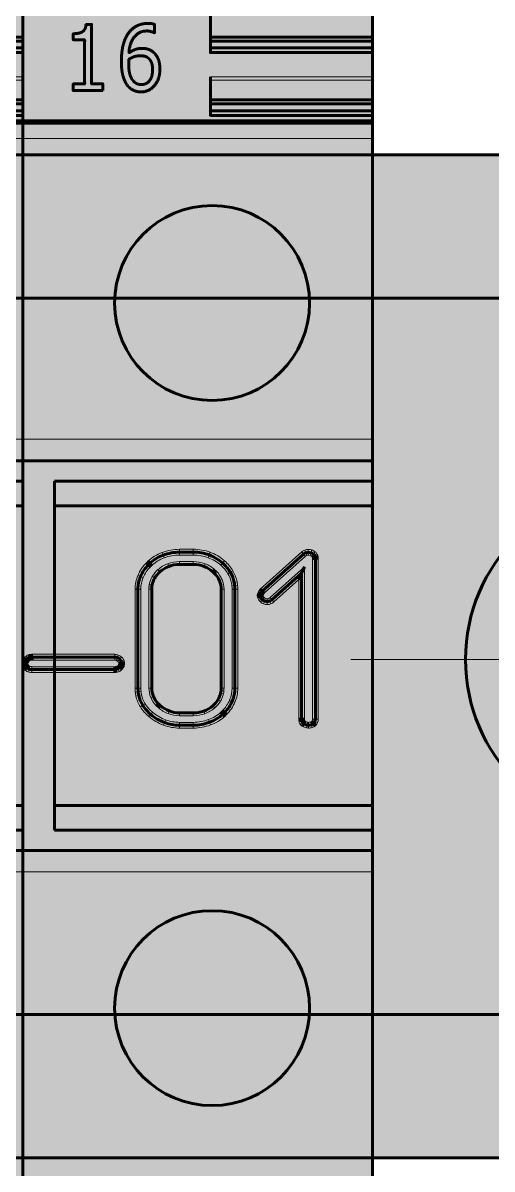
# Model space of a CAD drawing. Header units: millimetres. Extents: x -102 to 318, y -87 to 210.
# Drawn here: x 254.9 to 258.99, y 60.99 to 70.98 of the extents above; entities that cross this region are included whole.
import ezdxf

# ---------------------------------------------------------------- set-up
doc = ezdxf.new("R2010")
doc.units = ezdxf.units.MM
for name, pattern in [('K5LT_AXLED', [26.227272, 21.727272, -1.5, 1.5, -1.5]), ('K5LT_BASIC', [0]), ('K5LT_THIN', [0])]:
    doc.linetypes.add(name, pattern=pattern)
doc.layers.add('Системный слой', color=7, linetype='Continuous')

# ---------------------------------------------------------------- blocks, each defined once
blk = doc.blocks.new('VA.121209_withoutcapside')
at = {"layer": 'Системный слой', "color": 7, "linetype": 'K5LT_THIN', "lineweight": 18}
for p, q in [((10.958, 3.623), (10.993, 3.529)), ((11.561, 3.733), (11.561, 3.633)), ((12.043, 3.733), (11.561, 3.733)), ((11.561, 3.633), (11.561, 3.533)), ((12.043, 3.733), (12.043, 3.633)), ((12.043, 3.633), (12.043, 3.533)), ((12.634, 3.627), (12.6, 3.534)), ((15.827, 3.642), (14.371, 2.337)), ((15.827, 3.642), (15.893, 3.568)), ((15.932, 3.706), (15.967, 3.612)), ((15.967, 3.612), (16.002, 3.518)), ((16.057, 3.728), (16.057, 3.628)), ((16.057, 3.628), (16.057, 3.528)), ((16.149, 3.613), (16.117, 3.518)), ((16.181, 3.708), (16.149, 3.613)), ((16.29, 3.649), (16.229, 3.57)), ((10.464, 3.317), (10.406, 3.262)), ((10.993, 3.529), (11.028, 3.436)), ((11.15, 3.228), (11.185, 3.135)), ((12.044, 3.302), (11.56, 3.302)), ((11.56, 3.302), (11.56, 3.202)), ((12.043, 3.533), (11.561, 3.533)), ((12.044, 3.302), (12.044, 3.202)), ((12.454, 3.228), (12.419, 3.134)), ((12.6, 3.534), (12.565, 3.44)), ((13.067, 3.255), (13.001, 3.18)), ((13.133, 3.331), (13.067, 3.255)), ((15.96, 3.493), (14.528, 2.209)), ((15.893, 3.568), (15.96, 3.493)), ((16.229, 3.57), (16.167, 3.491)), ((16.273, 3.522), (16.19, 3.466)), ((16.204, 3.411), (16.199, 3.448)), ((16.204, -2.19), (16.204, 3.411)), ((16.356, 3.578), (16.273, 3.522)), ((16.404, 3.423), (16.396, 3.485)), ((16.404, -2.19), (16.404, 3.423)), ((10.112, 2.823), (10.204, 2.784)), ((10.601, 3.172), (10.547, 3.12)), ((10.81, 3.024), (10.877, 2.949)), ((12.845, 2.976), (12.797, 3.021)), ((13.339, 2.929), (13.253, 2.878)), ((13.425, 2.981), (13.339, 2.929)), ((14.721, 2.045), (15.922, 3.122)), ((15.922, 3.122), (15.922, -2.186)), ((10.204, 2.784), (10.295, 2.744)), ((10.498, 2.426), (10.597, 2.417)), ((10.509, 2.51), (10.608, 2.491)), ((10.61, 2.78), (10.697, 2.73)), ((13.046, 2.677), (12.954, 2.638)), ((13.474, 2.575), (13.376, 2.556)), ((13.491, 2.461), (13.391, 2.451)), ((13.572, 2.594), (13.474, 2.575)), ((13.59, 2.47), (13.491, 2.461)), ((14.855, 1.896), (15.722, 2.674)), ((15.722, 2.674), (15.722, -2.194)), ((10.012, 2.339), (10.012, -1.111)), ((10.012, 2.339), (10.112, 2.339)), ((10.112, 2.339), (10.212, 2.339)), ((10.212, 2.339), (10.212, -1.111)), ((10.494, 2.339), (10.494, -1.111)), ((10.494, 2.339), (10.594, 2.339)), ((13.115, 2.339), (13.015, 2.339)), ((13.115, -1.111), (13.115, 2.339)), ((13.496, 2.339), (13.396, 2.339)), ((13.396, -1.111), (13.396, 2.339)), ((13.596, 2.339), (13.496, 2.339)), ((13.596, -1.111), (13.596, 2.339)), ((14.304, 2.222), (14.276, 2.138)), ((14.276, 2.138), (14.282, 2.075)), ((14.371, 2.337), (14.304, 2.222)), ((14.317, 1.977), (14.404, 2.027)), ((14.404, 2.027), (14.49, 2.078)), ((14.45, 1.971), (14.517, 2.045)), ((14.487, 2.139), (14.479, 2.114)), ((14.479, 2.114), (14.48, 2.102)), ((14.528, 2.209), (14.487, 2.139)), ((14.529, 1.923), (14.564, 2.017)), ((14.624, 1.906), (14.624, 2.006)), ((14.709, 1.922), (14.673, 2.015)), ((14.788, 1.971), (14.721, 2.045)), ((14.383, 1.896), (14.45, 1.971)), ((14.494, 1.83), (14.529, 1.923)), ((14.624, 1.806), (14.624, 1.906)), ((14.746, 1.829), (14.709, 1.922)), ((14.855, 1.896), (14.788, 1.971)), ((6.217, 0.012), (6.275, -0.07)), ((6.403, 0.068), (6.314, 0.057)), ((9.306, 0.068), (6.403, 0.068)), ((9.306, 0.068), (9.306, -0.032)), ((9.426, 0.044), (9.387, -0.048)), ((6.089, -0.367), (6.153, -0.467)), ((6.145, -0.061), (6.09, -0.151)), ((6.276, -0.23), (6.271, -0.251)), ((6.271, -0.251), (6.278, -0.291)), ((6.275, -0.07), (6.332, -0.152)), ((6.312, -0.171), (6.276, -0.23)), ((6.278, -0.291), (6.306, -0.335)), ((6.305, -0.446), (6.337, -0.351)), ((6.416, -0.132), (6.356, -0.139)), ((6.409, -0.463), (6.409, -0.363)), ((6.409, -0.363), (9.304, -0.363)), ((9.306, -0.132), (6.416, -0.132)), ((9.304, -0.363), (9.326, -0.362)), ((9.306, -0.032), (9.306, -0.132)), ((9.387, -0.048), (9.348, -0.14)), ((9.422, -0.44), (9.381, -0.348)), ((9.47, -0.101), (9.404, -0.175)), ((9.406, -0.331), (9.438, -0.284)), ((9.438, -0.284), (9.447, -0.24)), ((9.527, -0.17), (9.44, -0.22)), ((9.537, -0.026), (9.47, -0.101)), ((9.614, -0.121), (9.527, -0.17)), ((9.564, -0.455), (9.626, -0.362)), ((9.626, -0.362), (9.648, -0.255)), ((9.648, -0.255), (9.647, -0.227)), ((6.273, -0.54), (6.305, -0.446)), ((6.409, -0.563), (6.409, -0.463)), ((6.409, -0.563), (9.308, -0.563)), ((9.308, -0.563), (9.337, -0.562)), ((9.462, -0.531), (9.422, -0.44)), ((10.012, -1.111), (10.112, -1.111)), ((10.112, -1.111), (10.212, -1.111)), ((10.494, -1.111), (10.594, -1.111)), ((13.115, -1.111), (13.015, -1.111)), ((13.496, -1.111), (13.396, -1.111)), ((13.596, -1.111), (13.496, -1.111)), ((10.02, -1.254), (10.119, -1.243)), ((10.041, -1.388), (10.139, -1.367)), ((10.119, -1.243), (10.219, -1.233)), ((10.139, -1.367), (10.237, -1.345)), ((10.561, -1.441), (10.653, -1.401)), ((12.99, -1.571), (12.904, -1.519)), ((13.095, -1.306), (12.997, -1.286)), ((13.11, -1.212), (13.01, -1.202)), ((13.405, -1.562), (13.313, -1.523)), ((13.497, -1.601), (13.405, -1.562)), ((10.196, -1.764), (10.28, -1.711)), ((10.28, -1.711), (10.365, -1.657)), ((10.559, -2.03), (10.623, -1.953)), ((10.761, -1.737), (10.819, -1.791)), ((11.168, -2.001), (11.203, -1.908)), ((11.56, -2.074), (11.56, -1.974)), ((12.044, -2.074), (12.044, -1.974)), ((12.445, -2.003), (12.411, -1.909)), ((12.79, -1.804), (12.725, -1.728)), ((13.004, -1.95), (13.066, -1.891)), ((10.495, -2.106), (10.559, -2.03)), ((11.005, -2.404), (11.04, -2.311)), ((11.04, -2.311), (11.075, -2.217)), ((11.56, -2.074), (12.044, -2.074)), ((11.561, -2.405), (11.561, -2.305)), ((11.561, -2.305), (12.043, -2.305)), ((12.043, -2.405), (12.043, -2.305)), ((12.608, -2.304), (12.573, -2.21)), ((12.643, -2.397), (12.608, -2.304)), ((13.139, -2.097), (13.206, -2.034)), ((15.722, -2.194), (15.727, -2.25)), ((15.765, -2.357), (15.851, -2.306)), ((15.851, -2.306), (15.937, -2.255)), ((15.922, -2.186), (15.925, -2.225)), ((15.991, -2.495), (16.021, -2.399)), ((16.021, -2.399), (16.05, -2.304)), ((16.063, -2.406), (16.063, -2.306)), ((16.164, -2.391), (16.135, -2.295)), ((16.192, -2.487), (16.164, -2.391)), ((16.172, -2.277), (16.175, -2.274)), ((16.287, -2.28), (16.194, -2.244)), ((16.304, -2.19), (16.204, -2.19)), ((16.381, -2.315), (16.287, -2.28)), ((16.404, -2.19), (16.304, -2.19)), ((11.561, -2.505), (11.561, -2.405)), ((11.561, -2.505), (12.043, -2.505)), ((12.043, -2.505), (12.043, -2.405)), ((16.063, -2.506), (16.063, -2.406)), ((16.302, -2.43), (16.315, -2.417))]:
    blk.add_line(p, q, dxfattribs=at)
at = {"layer": 'Системный слой', "color": 150, "linetype": 'K5LT_BASIC', "lineweight": 60, "true_color": 0x0080ff}
for p, q in [((12.043, 3.633), (11.561, 3.633)), ((10.406, 3.262), (10.477, 3.191)), ((10.464, 3.317), (10.532, 3.245)), ((10.532, 3.245), (10.477, 3.191)), ((10.532, 3.245), (10.601, 3.172)), ((12.044, 3.202), (11.56, 3.202)), ((15.893, 3.568), (14.45, 2.273)), ((16.304, 3.417), (16.204, 3.411)), ((16.304, 3.417), (16.298, 3.468)), ((16.404, 3.423), (16.304, 3.417)), ((16.304, -2.19), (16.304, 3.417)), ((10.477, 3.191), (10.547, 3.12)), ((12.797, 3.021), (12.73, 2.947)), ((12.775, 2.904), (12.73, 2.947)), ((12.845, 2.976), (12.775, 2.904)), ((14.788, 1.971), (15.822, 2.898)), ((15.722, 2.674), (15.822, 2.898)), ((15.822, 2.898), (15.922, 3.122)), ((15.822, 2.898), (15.822, -2.19)), ((10.112, 2.339), (10.112, -1.111)), ((10.594, 2.339), (10.594, -1.111)), ((13.015, -1.111), (13.015, 2.339)), ((13.496, -1.111), (13.496, 2.339)), ((14.276, 2.138), (14.377, 2.126)), ((14.304, 2.222), (14.396, 2.18)), ((14.371, 2.337), (14.45, 2.273)), ((14.396, 2.18), (14.377, 2.126)), ((14.377, 2.126), (14.381, 2.088)), ((14.377, 2.126), (14.479, 2.114)), ((14.45, 2.273), (14.396, 2.18)), ((14.396, 2.18), (14.487, 2.139)), ((14.45, 2.273), (14.528, 2.209)), ((6.403, 0.068), (6.409, -0.032)), ((6.066, -0.244), (6.168, -0.247)), ((6.089, -0.367), (6.184, -0.329)), ((6.09, -0.151), (6.183, -0.191)), ((6.145, -0.061), (6.228, -0.116)), ((6.183, -0.191), (6.168, -0.247)), ((6.168, -0.247), (6.271, -0.251)), ((6.168, -0.247), (6.184, -0.329)), ((6.228, -0.116), (6.183, -0.191)), ((6.183, -0.191), (6.276, -0.23)), ((6.184, -0.329), (6.278, -0.291)), ((6.184, -0.329), (6.231, -0.403)), ((6.409, -0.032), (6.334, -0.041)), ((9.306, -0.032), (6.409, -0.032)), ((6.409, -0.032), (6.416, -0.132)), ((9.306, -0.463), (9.304, -0.363)), ((9.332, -0.462), (9.326, -0.362)), ((9.532, -0.323), (9.438, -0.284)), ((9.447, -0.24), (9.458, -0.24)), ((9.548, -0.247), (9.458, -0.24)), ((9.485, -0.394), (9.532, -0.323)), ((9.532, -0.323), (9.548, -0.247)), ((9.626, -0.362), (9.532, -0.323)), ((9.548, -0.247), (9.547, -0.234)), ((9.648, -0.255), (9.548, -0.247)), ((6.409, -0.463), (9.306, -0.463)), ((9.306, -0.463), (9.332, -0.462)), ((9.308, -0.563), (9.306, -0.463)), ((9.337, -0.562), (9.332, -0.462)), ((10.761, -1.737), (10.831, -1.665)), ((10.819, -1.791), (10.886, -1.717)), ((10.831, -1.665), (10.886, -1.717)), ((11.56, -1.974), (12.044, -1.974)), ((13.072, -2.023), (13.004, -1.95)), ((13.136, -1.962), (13.066, -1.891)), ((13.072, -2.023), (13.136, -1.962)), ((13.206, -2.034), (13.136, -1.962)), ((13.139, -2.097), (13.072, -2.023)), ((15.722, -2.194), (15.822, -2.19)), ((15.822, -2.19), (15.922, -2.186)), ((15.822, -2.19), (15.826, -2.238)), ((16.245, -2.345), (16.175, -2.274)), ((16.236, -2.354), (16.245, -2.345)), ((16.315, -2.417), (16.245, -2.345)), ((11.561, -2.405), (12.043, -2.405))]:
    blk.add_line(p, q, dxfattribs=at)
at = {"layer": 'Системный слой', "color": 7, "linetype": 'K5LT_THIN', "lineweight": 18}
blk.add_circle((0, 30), 8.474, dxfattribs=at)
for centre, radius, start, end in [((11.492, 2.206), 1.515, 110.6812, 132.7886), ((11.561, 2.025), 1.707, 90, 110.6812), ((12.043, 2.025), 1.708, 69.7598, 90), ((12.085, 2.138), 1.588, 48.7063, 69.7598), ((16.046, 3.397), 0.33, 110.2122, 131.8177), ((16.057, 3.367), 0.362, 90, 110.2122), ((16.057, 3.344), 0.384, 71.2319, 90), ((16.061, 3.354), 0.374, 52.1108, 71.2319), ((16.102, 3.407), 0.306, 33.918, 52.1108), ((11.417, 2.265), 1.42, 135.3697, 156.8377), ((11.492, 2.206), 1.315, 110.6812, 132.695), ((11.519, 2.23), 1.064, 110.2529, 131.747), ((11.561, 2.025), 1.507, 90, 110.6812), ((11.56, 2.117), 1.185, 90, 110.2529), ((12.043, 2.025), 1.508, 69.7598, 90), ((12.044, 2.122), 1.18, 69.6533, 90), ((12.079, 2.218), 1.077, 48.1719, 69.6533), ((12.085, 2.138), 1.388, 48.7063, 69.7598), ((12.16, 2.223), 1.474, 30.9228, 48.7063), ((16.046, 3.397), 0.13, 110.2122, 131.7729), ((16.057, 3.367), 0.162, 90, 110.2122), ((16.057, 3.344), 0.184, 71.2319, 90), ((16.061, 3.354), 0.174, 52.1108, 71.2319), ((16.102, 3.407), 0.106, 33.918, 52.1108), ((16.129, 3.426), 0.0734, 17.999, 33.918), ((16.129, 3.426), 0.273, 12.5615, 33.918), ((11.243, 2.339), 1.231, 156.8377, 180), ((11.417, 2.265), 1.22, 135.4727, 156.8377), ((11.487, 2.265), 1.017, 131.747, 149.5687), ((12.177, 2.308), 0.944, 22.9745, 44.9383), ((12.16, 2.223), 1.274, 30.9228, 48.7063), ((12.4, 2.367), 0.994, 10.9693, 30.9228), ((12.4, 2.367), 1.194, 10.9693, 30.9228), ((11.243, 2.339), 1.031, 156.8377, 180), ((11.471, 2.339), 0.977, 174.8736, 180), ((11.387, 2.347), 0.893, 169.4826, 174.8736), ((11.331, 2.357), 0.836, 149.5687, 169.4826), ((12.249, 2.339), 0.866, 0, 22.9745), ((12.318, 2.351), 1.077, 5.3417, 10.9693), ((12.19, 2.339), 1.207, 0, 5.3417), ((12.318, 2.351), 1.277, 5.3417, 10.9693), ((12.19, 2.339), 1.407, 0, 5.3417), ((14.564, 2.122), 0.286, 189.5076, 210.5322), ((14.564, 2.122), 0.0865, 193.0848, 210.5322), ((14.608, 2.148), 0.137, 210.5322, 228.2248), ((14.616, 2.157), 0.149, 228.2248, 249.5829), ((14.624, 2.178), 0.172, 249.5829, 270), ((14.624, 2.14), 0.134, 270, 291.4825), ((14.613, 2.167), 0.163, 291.4825, 311.7018), ((14.608, 2.148), 0.337, 210.5322, 228.2248), ((14.616, 2.157), 0.349, 228.2248, 249.5829), ((14.624, 2.178), 0.372, 249.5829, 270), ((14.624, 2.14), 0.334, 270, 291.4825), ((14.613, 2.167), 0.363, 291.4825, 311.7593), ((6.387, -0.23), 0.296, 125.1399, 145.1752), ((6.389, -0.232), 0.298, 104.4625, 125.1399), ((9.306, -0.24), 0.308, 67.2006, 90), ((9.271, -0.324), 0.399, 48.2278, 67.2006), ((6.374, -0.243), 0.114, 234.0335, 251.3307), ((6.387, -0.23), 0.0956, 125.1399, 142.3766), ((6.389, -0.232), 0.0978, 109.713, 125.1399), ((6.409, -0.136), 0.226, 251.3307, 270), ((9.306, -0.24), 0.108, 67.2006, 90), ((9.313, -0.195), 0.168, 274.639, 294.0008), ((9.271, -0.324), 0.199, 48.2278, 67.2006), ((9.345, -0.266), 0.0896, 294.0008, 313.6958), ((9.282, -0.312), 0.183, 29.9495, 48.2278), ((9.394, -0.247), 0.0538, 8.1436, 29.9495), ((9.282, -0.312), 0.383, 29.9495, 48.2278), ((9.394, -0.247), 0.254, 4.4958, 29.9495), ((6.374, -0.243), 0.314, 225.5148, 251.3307), ((6.409, -0.136), 0.426, 251.3307, 270), ((9.313, -0.195), 0.368, 273.7794, 294.0008), ((9.345, -0.266), 0.29, 294.0008, 319.3955), ((11.385, -1.111), 1.372, 180, 185.9582), ((11.385, -1.111), 1.172, 180, 185.9582), ((11.331, -1.111), 0.837, 180, 203.1742), ((12.105, -1.111), 1.01, 354.2891, 0), ((12.34, -1.111), 1.056, 337.0475, 0), ((12.34, -1.111), 1.256, 337.0475, 0), ((11.251, -1.125), 1.238, 185.9582, 192.2583), ((11.181, -1.14), 1.166, 192.2583, 212.3442), ((11.251, -1.125), 1.038, 185.9582, 192.2583), ((11.181, -1.14), 0.966, 192.2583, 212.3442), ((11.435, -1.067), 0.951, 203.1742, 224.8408), ((12.158, -1.059), 0.977, 310.2931, 328.3639), ((12.283, -1.136), 0.83, 328.3639, 348.1934), ((12.236, -1.067), 1.169, 315.2271, 337.0475), ((12.216, -1.122), 0.899, 348.1934, 354.2891), ((11.449, -0.971), 1.483, 212.3442, 229.9612), ((11.449, -0.971), 1.283, 212.3442, 229.9612), ((11.617, -0.771), 1.544, 229.9612, 249.4648), ((11.575, -0.933), 1.143, 228.6374, 249.1597), ((12.065, -0.95), 1.12, 289.8384, 310.2931), ((12.104, -0.946), 1.348, 290.365, 311.8804), ((12.236, -1.067), 1.369, 315.0979, 337.0475), ((11.617, -0.771), 1.744, 229.9612, 249.4648), ((11.561, -0.92), 1.385, 249.4648, 270), ((11.56, -0.97), 1.104, 249.1597, 270), ((12.043, -0.783), 1.522, 270, 290.365), ((12.043, -0.783), 1.722, 270, 290.365), ((12.044, -0.89), 1.184, 270, 289.8384), ((12.104, -0.946), 1.548, 290.365, 311.9903), ((16.022, -2.205), 0.298, 188.6567, 210.6424), ((15.985, -2.227), 0.256, 210.6424, 237.2404), ((16.022, -2.205), 0.0984, 191.7309, 210.6424), ((15.985, -2.227), 0.0563, 210.6424, 225.3393), ((16.441, -1.032), 1.33, 248.158, 252.9289), ((16.063, -2.262), 0.0433, 252.9289, 270), ((16.063, -2.053), 0.253, 270, 286.6252), ((16.1, -2.176), 0.124, 286.6252, 305.4722), ((16.113, -2.214), 0.0867, 315.978, 339.349), ((16.049, -2.19), 0.155, 339.349, 0), ((16.113, -2.214), 0.287, 314.8621, 339.349), ((16.049, -2.19), 0.355, 339.349, 0), ((11.561, -0.92), 1.585, 249.4648, 270), ((16.441, -1.032), 1.53, 247.1578, 252.9289), ((16.063, -2.262), 0.243, 252.9289, 270), ((16.063, -2.053), 0.453, 270, 286.6252), ((16.1, -2.176), 0.324, 286.6252, 308.5343)]:
    blk.add_arc(centre, radius, start, end, dxfattribs=at)
at = {"layer": 'Системный слой', "color": 150, "linetype": 'K5LT_BASIC', "lineweight": 60, "true_color": 0x0080ff}
for centre, radius, start, end in [((11.561, 2.025), 1.607, 90, 110.6812), ((12.043, 2.025), 1.608, 69.7598, 90), ((16.046, 3.397), 0.23, 110.2122, 131.8028), ((16.057, 3.367), 0.262, 90, 110.2122), ((16.057, 3.344), 0.284, 71.2319, 90), ((16.061, 3.354), 0.274, 52.1108, 71.2319), ((11.492, 2.206), 1.415, 110.6812, 132.7443), ((11.56, 2.117), 1.085, 90, 110.2529), ((12.044, 2.122), 1.08, 69.6533, 90), ((12.085, 2.138), 1.488, 48.7063, 69.7598), ((12.16, 2.223), 1.374, 30.9228, 48.7063), ((16.102, 3.407), 0.206, 33.918, 52.1108), ((16.129, 3.426), 0.173, 14.0548, 33.918), ((11.417, 2.265), 1.32, 135.4183, 156.8377), ((11.487, 2.265), 0.917, 131.747, 149.5687), ((11.519, 2.23), 0.964, 110.2529, 131.747), ((12.079, 2.218), 0.977, 48.2517, 69.6533), ((12.177, 2.308), 0.844, 22.9745, 44.8442), ((12.4, 2.367), 1.094, 10.9693, 30.9228), ((11.243, 2.339), 1.131, 156.8377, 180), ((11.471, 2.339), 0.877, 174.8736, 180), ((11.387, 2.347), 0.793, 169.4826, 174.8736), ((11.331, 2.357), 0.736, 149.5687, 169.4826), ((12.249, 2.339), 0.766, 0, 22.9745), ((12.318, 2.351), 1.177, 5.3417, 10.9693), ((12.19, 2.339), 1.307, 0, 5.3417), ((14.564, 2.122), 0.186, 190.5516, 210.5322), ((14.608, 2.148), 0.237, 210.5322, 228.2248), ((14.616, 2.157), 0.249, 228.2248, 249.5829), ((14.624, 2.178), 0.272, 249.5829, 270), ((14.624, 2.14), 0.234, 270, 291.4825), ((14.613, 2.167), 0.263, 291.4825, 311.7389), ((6.387, -0.23), 0.196, 125.1399, 144.3293), ((6.389, -0.232), 0.198, 106.0606, 125.1399), ((9.306, -0.24), 0.208, 67.2006, 90), ((9.271, -0.324), 0.299, 48.2278, 67.2006), ((9.345, -0.266), 0.19, 294.0008, 317.7126), ((9.282, -0.312), 0.283, 29.9495, 48.2278), ((9.394, -0.247), 0.154, 5.0579, 29.9495), ((6.374, -0.243), 0.214, 228.2362, 251.3307), ((6.409, -0.136), 0.326, 251.3307, 270), ((9.313, -0.195), 0.268, 274.0869, 294.0008), ((11.385, -1.111), 1.272, 180, 185.9582), ((11.331, -1.111), 0.737, 180, 203.1742), ((12.105, -1.111), 0.91, 354.2891, 0), ((12.34, -1.111), 1.156, 337.0475, 0), ((11.251, -1.125), 1.138, 185.9582, 192.2583), ((11.181, -1.14), 1.066, 192.2583, 212.3442), ((11.435, -1.067), 0.851, 203.1742, 224.7308), ((12.158, -1.059), 0.877, 310.2931, 328.3639), ((12.283, -1.136), 0.73, 328.3639, 348.1934), ((12.216, -1.122), 0.799, 348.1934, 354.2891), ((12.236, -1.067), 1.269, 315.1587, 337.0475), ((11.449, -0.971), 1.383, 212.3442, 229.9612), ((11.575, -0.933), 1.043, 228.725, 249.1597), ((11.56, -0.97), 1.004, 249.1597, 270), ((12.044, -0.89), 1.084, 270, 289.8384), ((12.065, -0.95), 1.02, 289.8384, 310.2931), ((11.617, -0.771), 1.644, 229.9612, 249.4648), ((11.561, -0.92), 1.485, 249.4648, 270), ((12.043, -0.783), 1.622, 270, 290.365), ((12.104, -0.946), 1.448, 290.365, 311.9382), ((16.022, -2.205), 0.198, 189.5951, 210.6424), ((15.985, -2.227), 0.156, 210.6424, 234.3941), ((16.441, -1.032), 1.43, 247.5429, 252.9289), ((16.063, -2.262), 0.143, 252.9289, 270), ((16.063, -2.053), 0.353, 270, 286.6252), ((16.1, -2.176), 0.224, 286.6252, 307.5278), ((16.113, -2.214), 0.187, 315.1882, 339.349), ((16.049, -2.19), 0.255, 339.349, 0)]:
    blk.add_arc(centre, radius, start, end, dxfattribs=at)
for points, knots in [([(16.298, 3.468), (16.298, 3.468), (16.295, 3.467), (16.286, 3.465), (16.272, 3.463), (16.254, 3.459), (16.229, 3.455), (16.21, 3.451), (16.199, 3.448)], [0, 0, 0, 0, 1.663584, 2.852485, 4.279416, 5.706111, 7.02294, 9, 9, 9, 9]), ([(16.396, 3.485), (16.38, 3.482), (16.355, 3.478), (16.328, 3.473), (16.313, 3.47), (16.301, 3.468), (16.298, 3.468), (16.298, 3.468)], [0, 0, 0, 0, 2.551038, 3.826531, 5.101937, 6.274171, 8, 8, 8, 8]), ([(14.282, 2.075), (14.298, 2.077), (14.323, 2.08), (14.35, 2.084), (14.366, 2.086), (14.378, 2.087), (14.381, 2.088), (14.381, 2.088)], [0, 0, 0, 0, 2.554185, 3.831265, 5.108294, 6.280924, 8, 8, 8, 8]), ([(14.381, 2.088), (14.381, 2.088), (14.383, 2.088), (14.393, 2.09), (14.407, 2.092), (14.425, 2.094), (14.45, 2.098), (14.469, 2.101), (14.48, 2.102)], [0, 0, 0, 0, 1.669751, 2.862751, 4.294489, 5.726119, 7.044165, 9, 9, 9, 9]), ([(6.314, 0.057), (6.317, 0.04), (6.322, 0.016), (6.328, -0.011), (6.331, -0.026), (6.333, -0.038), (6.334, -0.041), (6.334, -0.041)], [0, 0, 0, 0, 2.550262, 3.825365, 5.02977, 6.131298, 8, 8, 8, 8]), ([(6.228, -0.116), (6.228, -0.116), (6.23, -0.117), (6.239, -0.122), (6.25, -0.13), (6.266, -0.141), (6.286, -0.154), (6.302, -0.165), (6.312, -0.171)], [0, 0, 0, 0, 1.671776, 2.866119, 4.299426, 5.732666, 7.051105, 9, 9, 9, 9]), ([(6.231, -0.403), (6.231, -0.402), (6.234, -0.4), (6.244, -0.392), (6.254, -0.383), (6.273, -0.366), (6.292, -0.349), (6.306, -0.335)], [0, 0, 0, 0, 1.891306, 3.158233, 4.002734, 5.056776, 8, 8, 8, 8]), ([(6.334, -0.041), (6.334, -0.042), (6.334, -0.044), (6.336, -0.053), (6.339, -0.067), (6.343, -0.085), (6.349, -0.11), (6.353, -0.128), (6.356, -0.139)], [0, 0, 0, 0, 1.664667, 2.854509, 4.282644, 5.710556, 7.027666, 9, 9, 9, 9]), ([(9.485, -0.394), (9.485, -0.394), (9.483, -0.392), (9.475, -0.386), (9.464, -0.378), (9.45, -0.366), (9.43, -0.351), (9.415, -0.338), (9.406, -0.331)], [0, 0, 0, 0, 1.663132, 2.851933, 4.278839, 5.705487, 7.022286, 9, 9, 9, 9]), ([(9.547, -0.234), (9.547, -0.234), (9.545, -0.234), (9.535, -0.234), (9.521, -0.235), (9.496, -0.237), (9.473, -0.239), (9.458, -0.24)], [0, 0, 0, 0, 1.593499, 2.731787, 4.097762, 5.442005, 8, 8, 8, 8]), ([(9.564, -0.455), (9.551, -0.445), (9.531, -0.43), (9.51, -0.413), (9.498, -0.404), (9.488, -0.396), (9.485, -0.394), (9.485, -0.394)], [0, 0, 0, 0, 2.549697, 3.824514, 5.028647, 6.130126, 8, 8, 8, 8]), ([(9.647, -0.227), (9.634, -0.228), (9.611, -0.229), (9.582, -0.231), (9.561, -0.233), (9.549, -0.233), (9.547, -0.234), (9.547, -0.234)], [0, 0, 0, 0, 1.884264, 3.535909, 5.168333, 6.658964, 8, 8, 8, 8]), ([(6.153, -0.467), (6.166, -0.456), (6.185, -0.441), (6.205, -0.424), (6.218, -0.413), (6.228, -0.405), (6.231, -0.403), (6.231, -0.403)], [0, 0, 0, 0, 2.54314, 3.744469, 4.804983, 6.36149, 8, 8, 8, 8]), ([(15.727, -2.25), (15.743, -2.248), (15.768, -2.245), (15.795, -2.242), (15.811, -2.24), (15.823, -2.239), (15.826, -2.238), (15.826, -2.238)], [0, 0, 0, 0, 2.554556, 3.831825, 5.109046, 6.281721, 8, 8, 8, 8]), ([(15.826, -2.238), (15.826, -2.238), (15.828, -2.238), (15.838, -2.237), (15.852, -2.235), (15.871, -2.233), (15.895, -2.229), (15.914, -2.227), (15.925, -2.225)], [0, 0, 0, 0, 1.671181, 2.865153, 4.298038, 5.730842, 7.049172, 9, 9, 9, 9]), ([(15.847, -2.442), (15.854, -2.428), (15.866, -2.406), (15.879, -2.382), (15.886, -2.368), (15.892, -2.357), (15.894, -2.354), (15.894, -2.354)], [0, 0, 0, 0, 2.537613, 3.806306, 5.004704, 6.1052, 8, 8, 8, 8]), ([(15.894, -2.354), (15.894, -2.354), (15.895, -2.352), (15.9, -2.343), (15.907, -2.332), (15.916, -2.315), (15.929, -2.294), (15.939, -2.277), (15.946, -2.267)], [0, 0, 0, 0, 1.638314, 2.810835, 4.218754, 5.625733, 6.937549, 9, 9, 9, 9]), ([(16.236, -2.354), (16.236, -2.354), (16.234, -2.351), (16.224, -2.34), (16.213, -2.327), (16.196, -2.306), (16.181, -2.289), (16.172, -2.277)], [0, 0, 0, 0, 1.913977, 3.190253, 4.46631, 5.741713, 8, 8, 8, 8]), ([(16.302, -2.43), (16.291, -2.417), (16.274, -2.398), (16.258, -2.379), (16.247, -2.366), (16.238, -2.356), (16.236, -2.354), (16.236, -2.354)], [0, 0, 0, 0, 2.558132, 3.766204, 4.832229, 6.395901, 8, 8, 8, 8])]:
    blk.add_open_spline(points, degree=3, knots=knots, dxfattribs=at)
blk = doc.blocks.new('DIN_VA.121209')
at = {"layer": 'Системный слой', "true_color": 0xffffff}
h = blk.add_hatch(color=7, dxfattribs=at)
h.paths.add_polyline_path([(50, 17.5), (-50, 17.5), (-50, 12.5), (50, 12.5)])
h.paths.add_polyline_path([(50, 12.5), (-50, 12.5), (-50, -12.5), (50, -12.5)])
h.paths.add_polyline_path([(50, -12.5), (-50, -12.5), (-50, -17.5), (50, -17.5)])
h = blk.add_hatch(color=7, dxfattribs=at)
h.paths.add_polyline_path([(26.757, 1.904), (26.829, 2.645), (28.253, 2.645), (28.326, 1.904), (28.656, 1.002), (29.558, 0.672), (30.299, 0.599), (30.299, -0.825), (29.558, -0.897), (28.656, -1.228), (28.326, -2.13), (28.253, -2.871), (26.829, -2.871), (26.757, -2.13), (26.426, -1.228), (25.524, -0.897), (24.784, -0.825), (24.754, -0.113), (24.784, 0.599), (25.524, 0.672), (26.426, 1.002)])
h.paths.add_polyline_path([(27.541, -6.113), (30.511, -5.326), (32.703, -3.172), (33.54, -0.216), (32.805, 2.767), (30.69, 4.995), (27.748, 5.884), (24.753, 5.2), (22.489, 3.123), (21.549, 0.198), (22.181, -2.809), (24.219, -5.109), (27.127, -6.098)])
h.paths.add_polyline_path([(27.188, 0.241), (26.866, 0.15), (26.525, 0.15), (26.525, -0.375), (26.866, -0.375), (27.188, -0.466), (27.279, -0.788), (27.279, -1.129), (27.804, -1.129), (27.804, -0.788), (27.895, -0.466), (28.216, -0.375), (28.558, -0.375), (28.558, 0.15), (28.216, 0.15), (27.895, 0.241), (27.804, 0.562), (27.804, 0.904), (27.279, 0.904), (27.279, 0.562)])
h.paths.add_polyline_path([(27.279, 0.562), (26.757, 1.904), (26.426, 1.002), (27.188, 0.241)])
h.paths.add_polyline_path([(27.279, 0.904), (26.829, 2.645), (26.757, 1.904), (27.279, 0.562)])
h.paths.add_polyline_path([(26.829, 2.645), (27.279, 0.904), (27.804, 0.904), (28.253, 2.645)])
h.paths.add_polyline_path([(28.253, 2.645), (27.804, 0.904), (27.804, 0.562), (28.326, 1.904)])
h.paths.add_polyline_path([(28.326, 1.904), (27.804, 0.562), (27.895, 0.241), (28.656, 1.002)])
h.paths.add_polyline_path([(28.216, 0.15), (29.558, 0.672), (28.656, 1.002), (27.895, 0.241)])
h.paths.add_polyline_path([(29.558, 0.672), (28.216, 0.15), (28.558, 0.15), (30.299, 0.599)])
h.paths.add_polyline_path([(30.299, 0.599), (28.558, 0.15), (28.558, -0.375), (30.299, -0.825)])
h.paths.add_polyline_path([(30.299, -0.825), (28.558, -0.375), (28.216, -0.375), (29.558, -0.897)])
h.paths.add_polyline_path([(29.558, -0.897), (28.216, -0.375), (27.895, -0.466), (28.656, -1.228)])
h.paths.add_polyline_path([(28.656, -1.228), (27.895, -0.466), (27.804, -0.788), (28.326, -2.13)])
h.paths.add_polyline_path([(28.326, -2.13), (27.804, -0.788), (27.804, -1.129), (28.253, -2.871)])
h.paths.add_polyline_path([(28.253, -2.871), (27.804, -1.129), (27.279, -1.129), (26.829, -2.871)])
h.paths.add_polyline_path([(27.279, -0.788), (26.757, -2.13), (26.829, -2.871), (27.279, -1.129)])
h.paths.add_polyline_path([(26.426, -1.228), (26.757, -2.13), (27.279, -0.788), (27.188, -0.466)])
h.paths.add_polyline_path([(26.426, -1.228), (27.188, -0.466), (26.866, -0.375), (25.524, -0.897)])
h.paths.add_polyline_path([(25.524, -0.897), (26.866, -0.375), (26.525, -0.375), (24.784, -0.825)])
h.paths.add_polyline_path([(24.784, -0.825), (26.525, -0.375), (26.525, 0.15), (24.784, 0.599), (24.754, -0.113)])
h.paths.add_polyline_path([(24.784, 0.599), (26.525, 0.15), (26.866, 0.15), (25.524, 0.672)])
h.paths.add_polyline_path([(25.524, 0.672), (26.866, 0.15), (27.188, 0.241), (26.426, 1.002)])
at = {"layer": 'Системный слой', "color": 150, "linetype": 'K5LT_BASIC', "lineweight": 60, "true_color": 0x0080ff}
for p, q in [((50, 17.5), (-50, 17.5)), ((50, 12.5), (-50, 12.5)), ((50, -12.5), (-50, -12.5)), ((50, -17.5), (-50, -17.5))]:
    blk.add_line(p, q, dxfattribs=at)
at = {"layer": 'Системный слой', "color": 30, "linetype": 'K5LT_AXLED', "lineweight": 18, "true_color": 0xff8000}
blk.add_line((27.541, -0.113), (17.541, -0.113), dxfattribs=at)
at = {"layer": 'Системный слой', "color": 150, "linetype": 'K5LT_BASIC', "lineweight": 60, "true_color": 0x0080ff}
blk.add_circle((27.541, -0.113), 6, dxfattribs=at)
blk = doc.blocks.new('SUPU_SCREW_WHITE_16_U53')
h = blk.add_hatch(color=7)
h.paths.add_polyline_path([(566.296, -98.227), (566.296, -96.159), (566.1, -96.159), (566.093, -96.221), (566.08, -96.274), (566.061, -96.318), (566.036, -96.355), (566.005, -96.388), (565.968, -96.416), (565.932, -96.435), (565.885, -96.451), (565.829, -96.463), (565.769, -96.472), (565.711, -96.477), (565.656, -96.479), (565.656, -96.69), (566.053, -96.69), (566.053, -98.227), (565.656, -98.227), (565.656, -98.464), (566.687, -98.464), (566.687, -98.227)])
h.paths.add_polyline_path([(567.596, -97.152), (567.629, -96.932), (567.693, -96.745), (567.786, -96.591), (567.908, -96.475), (568.054, -96.406), (568.224, -96.383), (568.274, -96.385), (568.323, -96.392), (568.372, -96.404), (568.416, -96.418), (568.452, -96.432), (568.48, -96.447), (568.493, -96.447), (568.493, -96.156), (568.458, -96.144), (568.423, -96.135), (568.389, -96.128), (568.353, -96.124), (568.31, -96.121), (568.263, -96.121), (568.112, -96.131), (567.975, -96.164), (567.85, -96.218), (567.739, -96.292), (567.643, -96.383), (567.56, -96.491), (567.489, -96.619), (567.431, -96.759), (567.388, -96.91), (567.358, -97.076), (567.34, -97.256), (567.334, -97.452), (567.34, -97.641), (567.36, -97.811), (567.393, -97.961), (567.438, -98.093), (567.494, -98.206), (567.562, -98.301), (567.624, -98.364), (567.691, -98.416), (567.765, -98.456), (567.844, -98.485), (567.929, -98.503), (568.02, -98.509), (568.195, -98.484), (568.351, -98.41), (568.487, -98.287), (568.593, -98.125), (568.657, -97.934), (568.678, -97.715), (568.672, -97.584), (568.653, -97.468), (568.621, -97.365), (568.577, -97.275), (568.521, -97.196), (568.452, -97.127), (568.388, -97.079), (568.325, -97.043), (568.262, -97.018), (568.197, -97.003), (568.126, -96.994), (568.048, -96.991), (567.961, -96.996), (567.881, -97.009), (567.808, -97.032), (567.738, -97.064), (567.667, -97.104)])
h.paths.add_polyline_path([(567.595, -97.373), (567.66, -97.334), (567.724, -97.302), (567.787, -97.278), (567.851, -97.261), (567.919, -97.251), (567.99, -97.247), (568.041, -97.249), (568.091, -97.254), (568.14, -97.263), (568.186, -97.277), (568.23, -97.298), (568.271, -97.327), (568.32, -97.376), (568.358, -97.43), (568.387, -97.49), (568.406, -97.558), (568.418, -97.637), (568.422, -97.726), (568.41, -97.883), (568.375, -98.013), (568.316, -98.117), (568.236, -98.192), (568.138, -98.238), (568.023, -98.253), (567.971, -98.249), (567.921, -98.239), (567.874, -98.221), (567.829, -98.196), (567.787, -98.163), (567.746, -98.122), (567.701, -98.061), (567.663, -97.988), (567.631, -97.9), (567.608, -97.796), (567.594, -97.668), (567.59, -97.518), (567.59, -97.488), (567.59, -97.461), (567.591, -97.438), (567.592, -97.417), (567.593, -97.396)])
at = {"color": 150, "linetype": 'K5LT_BASIC', "lineweight": 60, "true_color": 0x0080ff}
for points, knots in [([(566.687, -98.464), (566.171, -98.464), (565.656, -98.464), (565.656, -98.346), (565.656, -98.227), (565.854, -98.227), (566.053, -98.227), (566.053, -97.459), (566.053, -96.69), (565.854, -96.69), (565.656, -96.69), (565.656, -96.585), (565.656, -96.479), (565.737, -96.479), (565.829, -96.463), (565.921, -96.447), (565.968, -96.416), (566.027, -96.378), (566.061, -96.318), (566.095, -96.259), (566.1, -96.159), (566.198, -96.159), (566.296, -96.159), (566.296, -97.193), (566.296, -98.227), (566.492, -98.227), (566.687, -98.227), (566.687, -98.346), (566.687, -98.464)], [0, 0, 0, 1.970331, 1.970331, 2.42314, 2.42314, 3.1819, 3.1819, 6.119039, 6.119039, 6.8778, 6.8778, 7.281657, 7.281657, 7.613549, 7.613549, 7.896435, 7.896435, 8.156201, 8.156201, 8.472404, 8.472404, 8.847769, 8.847769, 12.800668, 12.800668, 13.547191, 13.547191, 14, 14, 14]), ([(568.678, -97.715), (568.678, -98.065), (568.487, -98.287), (568.297, -98.509), (568.02, -98.509), (567.88, -98.509), (567.765, -98.456), (567.65, -98.404), (567.562, -98.301), (567.452, -98.172), (567.393, -97.961), (567.334, -97.75), (567.334, -97.452), (567.334, -97.146), (567.388, -96.91), (567.442, -96.674), (567.56, -96.491), (567.673, -96.316), (567.85, -96.218), (568.027, -96.121), (568.263, -96.121), (568.338, -96.121), (568.389, -96.128), (568.44, -96.136), (568.493, -96.156), (568.493, -96.301), (568.493, -96.447), (568.486, -96.447), (568.48, -96.447), (568.444, -96.424), (568.372, -96.404), (568.3, -96.383), (568.224, -96.383), (567.95, -96.383), (567.786, -96.591), (567.623, -96.798), (567.596, -97.152), (567.703, -97.073), (567.808, -97.032), (567.912, -96.991), (568.048, -96.991), (568.17, -96.991), (568.262, -97.018), (568.355, -97.045), (568.452, -97.127), (568.564, -97.222), (568.621, -97.365), (568.678, -97.509), (568.678, -97.715)], [0, 0, 0, 1.87689, 1.87689, 3.504972, 3.504972, 4.303681, 4.303681, 5.088219, 5.088219, 6.251271, 6.251271, 7.816418, 7.816418, 9.476288, 9.476288, 10.864202, 10.864202, 12.086191, 12.086191, 13.391927, 13.391927, 13.777349, 13.777349, 14.103095, 14.103095, 14.990417, 14.990417, 15.029407, 15.029407, 15.38454, 15.38454, 15.839057, 15.839057, 17.370113, 17.370113, 19.200138, 19.200138, 19.941743, 19.941743, 20.689614, 20.689614, 21.348143, 21.348143, 22.018697, 22.018697, 22.916554, 22.916554, 24, 24, 24]), ([(568.422, -97.726), (568.422, -97.584), (568.387, -97.49), (568.352, -97.396), (568.271, -97.327), (568.212, -97.278), (568.14, -97.263), (568.068, -97.247), (567.99, -97.247), (567.881, -97.247), (567.787, -97.278), (567.694, -97.309), (567.595, -97.373), (567.592, -97.407), (567.591, -97.438), (567.59, -97.47), (567.59, -97.518), (567.59, -97.76), (567.631, -97.9), (567.673, -98.041), (567.746, -98.122), (567.805, -98.19), (567.874, -98.221), (567.942, -98.253), (568.023, -98.253), (568.209, -98.253), (568.316, -98.117), (568.422, -97.981), (568.422, -97.726)], [0, 0, 0, 1.118015, 1.118015, 2.058187, 2.058187, 2.743652, 2.743652, 3.446823, 3.446823, 4.404937, 4.404937, 5.406816, 5.406816, 5.710842, 5.710842, 6.079178, 6.079178, 7.878221, 7.878221, 9.049882, 9.049882, 9.807165, 9.807165, 10.523364, 10.523364, 12.08089, 12.08089, 14, 14, 14])]:
    blk.add_open_spline(points, degree=2, knots=knots, dxfattribs=at)
blk = doc.blocks.new('SUPU_SCREW_WHITE_16', base_point=(570, -118.2))
at = {"true_color": 0xffffff}
blk.add_hatch(color=7, dxfattribs=at).paths.add_polyline_path([(576.1, -150.176), (576.1, -90.176), (563.9, -90.176), (563.9, -150.176)])
at = {"color": 150, "linetype": 'K5LT_BASIC', "lineweight": 60, "true_color": 0x0080ff}
for p, q in [((576.099, -90.176), (576.099, -150.176)), ((563.899, -90.967), (563.899, -99.52)), ((570.449, -95.796), (570.449, -97.168)), ((576.099, -96.597), (570.449, -96.597)), ((576.099, -96.739), (570.449, -96.739)), ((576.099, -96.977), (570.449, -96.977)), ((576.099, -97.139), (570.449, -97.139)), ((570.449, -97.988), (570.449, -99.36)), ((576.099, -98.789), (570.449, -98.789)), ((576.099, -98.931), (570.449, -98.931)), ((576.099, -99.169), (570.449, -99.169)), ((563.899, -99.52), (576.099, -99.52)), ((563.899, -99.52), (563.899, -99.595)), ((576.099, -99.331), (570.449, -99.331)), ((563.899, -99.595), (563.899, -100.129)), ((563.899, -99.595), (576.099, -99.595)), ((563.899, -100.129), (563.899, -110.626)), ((563.899, -110.626), (563.899, -111.376)), ((563.899, -111.376), (576.099, -111.376)), ((563.899, -124.976), (563.899, -111.376)), ((564.999, -112.085), (564.999, -124.267)), ((564.999, -112.085), (576.099, -112.085)), ((564.999, -112.951), (576.099, -112.951)), ((564.999, -123.401), (576.099, -123.401)), ((564.999, -124.267), (576.099, -124.267)), ((563.899, -124.976), (563.899, -125.726)), ((576.099, -124.976), (563.899, -124.976)), ((563.899, -125.726), (563.899, -136.223))]:
    blk.add_line(p, q, dxfattribs=at)
at = {"color": 7, "linetype": 'K5LT_THIN', "lineweight": 18}
for p, q in [((576.099, -97.168), (570.449, -97.168)), ((576.099, -97.988), (570.449, -97.988)), ((576.099, -98.104), (570.449, -98.104)), ((576.099, -99.36), (570.449, -99.36)), ((563.899, -100.129), (576.099, -100.129)), ((563.899, -110.626), (576.099, -110.626)), ((563.899, -125.726), (576.099, -125.726))]:
    blk.add_line(p, q, dxfattribs=at)
at = {"color": 150, "linetype": 'K5LT_BASIC', "lineweight": 60, "true_color": 0x0080ff}
for centre in [(570.499, -105.876), (570.499, -130.476)]:
    blk.add_circle(centre, 3.4, dxfattribs=at)
blk.add_blockref('SUPU_SCREW_WHITE_16_U53', (0, 0))
blk.add_blockref('SUPU_SCREW_WHITE_16_U53', (0, 0))

msp = doc.modelspace()

# ---------------------------------------------------------------- block references
at = {"xscale": 0.25, "yscale": 0.25, "zscale": 0.25}
for name, p in [('VA.121209_withoutcapside', (253.3713, 65.4585)), ('SUPU_SCREW_WHITE_16', (253.3713, 65.4585)), ('SUPU_SCREW_WHITE_16', (256.4213, 65.4585)), ('DIN_VA.121209', (253.3713, 65.4585))]:
    msp.add_blockref(name, p, dxfattribs=at)

doc.saveas('drawing.dxf')
